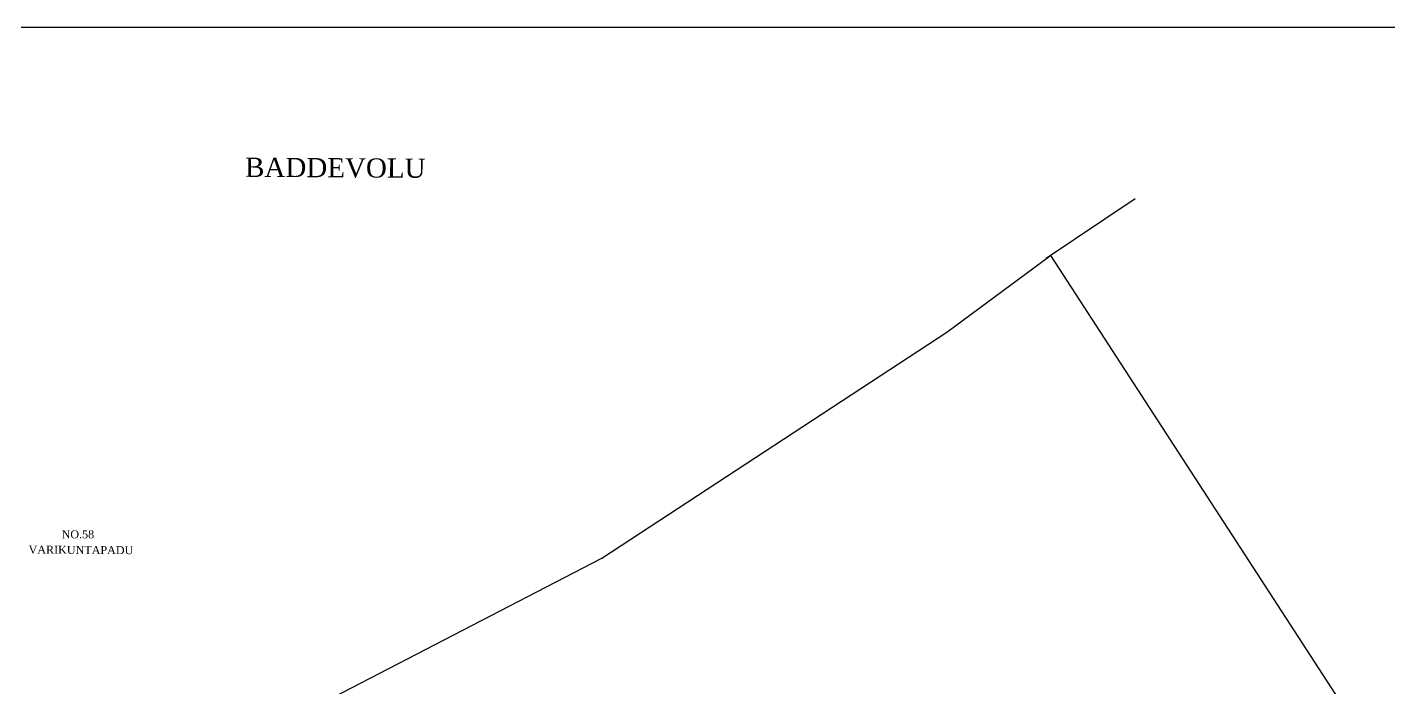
# Model space of a CAD drawing. Header units: millimetres. Extents: x 203 to 1194, y 9 to 989.
# Drawn here: x 554.5 to 979.9, y 782.8 to 989.5 of the extents above; entities that cross this region are included whole.
import ezdxf

# ---------------------------------------------------------------- set-up
doc = ezdxf.new("R2010")
doc.units = ezdxf.units.MM
doc.header["$MEASUREMENT"] = 0
doc.layers.add('TEXT', color=7, linetype='Continuous')
doc.layers.add('WATER_BODY', color=4, linetype='Continuous')
doc.styles.get("Standard").update_dxf_attribs({"font": 'TIMES.TTF', "height": 2})

msp = doc.modelspace()

# ---------------------------------------------------------------- linework, layer by layer
at = {"linetype": 'ByBlock', "lineweight": 30}
msp.add_lwpolyline([(1193.88, 8.59), (203.14, 8.59), (203.14, 989.47), (1193.88, 989.47)], close=True, dxfattribs=at)
at = {"layer": 'WATER_BODY'}
msp.add_lwpolyline([(872.91, 917.22), (900.73, 935.85)], dxfattribs=at)
at = {"layer": 'WATER_BODY', "linetype": 'ByBlock'}
msp.add_lwpolyline([(352.4, 460.88), (327.58, 506.64), (296.58, 570.41), (366.24, 627.02), (464.26, 684.85), (579.05, 752.15), (638.53, 773.89), (734.07, 823.42), (841.88, 894.12), (874.21, 918.09), (923.15, 842.63), (965.82, 776.88)], dxfattribs=at)

# ---------------------------------------------------------------- texts
at = {"layer": 'TEXT', "linetype": 'ByBlock'}
for s, height, p in [('BADDEVOLU', 6, (622.57, 942.68)), ('VARIKUNTAPADU', 2.5, (554.92, 824.82))]:
    msp.add_text(s, height=height, rotation=359.6726, dxfattribs=at).set_placement(p)
msp.add_text('NO.58', height=2.5, dxfattribs=at).set_placement((565.25, 829.61))

doc.saveas('drawing.dxf')
